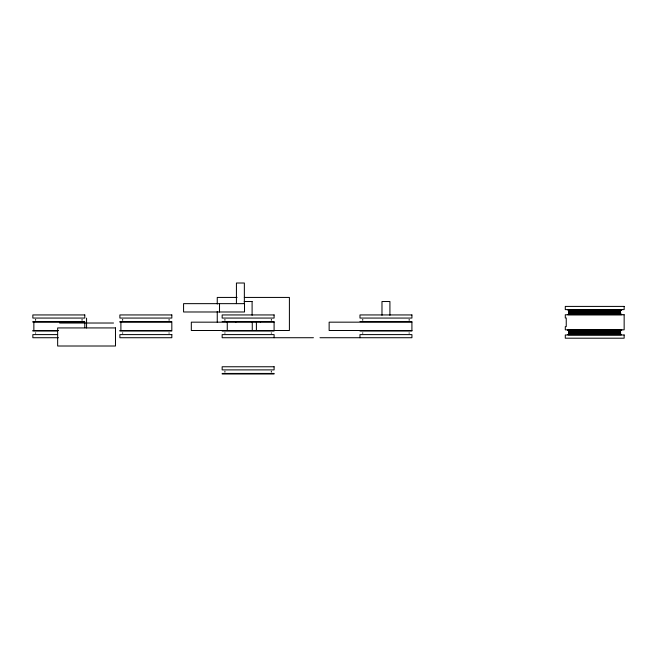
<?xml version="1.0" encoding="UTF-8"?>
<svg xmlns="http://www.w3.org/2000/svg" width="657" height="657" viewBox="0 0 657 657"><rect width="100%" height="100%" fill="white"/><g stroke="black" fill="none" stroke-linecap="round" stroke-linejoin="round"><path stroke-width="0.99" d="M35.601 320.279L35.601 319.401M35.593 333.263L35.642 332.828M82.059 319.401L82.059 320.279M122.637 320.279L122.637 319.401M122.629 333.263L122.678 332.828M169.095 319.401L169.095 320.279M224.908 320.279L224.908 319.401M224.899 333.263L224.94 332.828M224.908 372.1L224.908 371.221M271.357 319.401L271.357 320.279M271.357 371.221L271.357 372.1M362.73 320.279L362.73 319.401M362.713 333.263L362.763 332.828M409.18 319.401L409.18 320.279M237.087 297.432L217.253 297.432L217.253 304.043M244.305 297.432L289.4 297.432L289.4 330.496L274.971 330.496M244.182 301.522L252.066 301.522M567.607 309.726L621.834 309.726M567.919 309.858L621.53 309.858M568.19 310.03L621.251 310.03M568.436 310.244L621.013 310.244M568.625 310.49L620.816 310.49M568.773 310.761L620.668 310.761M568.863 311.057L620.586 311.057M568.888 311.352L620.553 311.352M568.872 312.091L620.569 312.091M568.757 312.198L620.684 312.198M568.872 312.297L620.569 312.297M568.888 313.044L620.553 313.044M568.863 313.34L620.586 313.34M568.773 313.635L620.668 313.635M568.625 313.906L620.816 313.906M568.436 314.153L621.013 314.153M568.19 314.366L621.251 314.366M567.919 314.539L621.53 314.539M567.607 314.67L621.834 314.67M32.85 321.618L84.794 321.618M119.886 321.618L171.83 321.618M222.156 321.618L274.1 321.618M359.979 321.618L411.923 321.618M32.866 322.168L84.786 322.168L84.786 327.72M119.903 322.168L171.822 322.168L171.822 330.496L119.903 330.496M411.906 322.168L329.141 322.168L329.141 330.496L411.906 330.496M59.615 323.022L113.521 323.022M567.607 329.937L621.834 329.937M567.919 330.06L621.53 330.06M568.19 330.233L621.251 330.233M568.436 330.446L621.013 330.446M32.866 330.496L58.58 330.496M568.625 330.701L620.816 330.701M568.773 330.972L620.668 330.972M32.85 331.046L57.208 331.046M119.886 331.046L171.83 331.046M222.156 331.046L274.1 331.046M359.979 331.046L411.923 331.046M568.863 331.259L620.586 331.259M568.888 331.563L620.553 331.563M568.872 332.302L620.569 332.302M568.757 332.409L620.684 332.409M568.888 333.247L620.553 333.247M568.863 333.551L620.586 333.551M568.773 333.846L620.668 333.846M568.625 334.117L620.816 334.117M568.436 334.364L621.013 334.364M57.208 334.602L32.85 334.602L32.85 337.723L58.424 337.723M568.19 334.577L621.251 334.577M567.919 334.75L621.53 334.75M313.43 337.723L222.156 337.723L222.156 334.602L274.1 334.602L274.1 337.723M319.975 337.723L411.923 337.723L411.923 334.602L359.979 334.602L359.979 337.723M222.156 373.439L274.1 373.439M222.165 373.989L274.084 373.989M409.122 332.828L409.171 333.263M271.3 332.828L271.349 333.263M169.03 332.828L169.079 333.263M411.914 322.168L411.914 330.496M389.921 315.286L389.921 301.522L381.98 301.522L381.98 315.286M260.435 321.741L260.435 322.168M256.394 322.168L256.394 330.496M252.263 322.168L252.263 330.496M252.099 301.522L252.099 315.286M244.355 303.649L244.355 283.011L236.438 283.011L236.413 303.649M235.822 321.741L235.822 322.168M227.265 322.168L227.265 330.496M219.52 303.649L219.52 311.985M217.253 311.484L217.253 322.234M120.896 322.168L120.896 330.496M86.568 318.119L86.568 327.925M33.86 322.168L33.86 330.496M244.519 303.649L183.574 303.649L183.574 311.985L244.519 311.985L244.519 303.649M624.15 306.408L565.291 306.408L565.291 309.619L624.15 309.619L624.15 306.408M624.15 314.769L565.291 314.769L565.291 317.988L566.244 317.988L566.244 326.619L565.307 326.619L565.291 329.83L624.15 329.83L624.15 314.769M84.794 314.941L32.85 314.941L32.85 318.062L84.794 318.062L84.794 314.941M171.83 314.941L119.886 314.941L119.886 318.062L171.83 318.062L171.83 314.941M274.1 314.941L222.156 314.941L222.156 318.062L274.1 318.062L274.1 314.941M411.923 314.941L359.979 314.941L359.979 318.062L411.923 318.062L411.923 314.941M274.092 322.168L191.318 322.168L191.318 330.496L274.092 330.496L274.092 322.168M115.484 327.925L57.652 327.925L57.652 346.009L115.484 346.009L115.484 327.925M171.83 334.602L119.886 334.602L119.886 337.723L171.83 337.723L171.83 334.602M624.15 334.98L565.291 334.98L565.291 338.199L624.15 338.199L624.15 334.98M274.1 366.762L222.156 366.762L222.156 369.891L274.1 369.891L274.1 366.762"/></g></svg>
